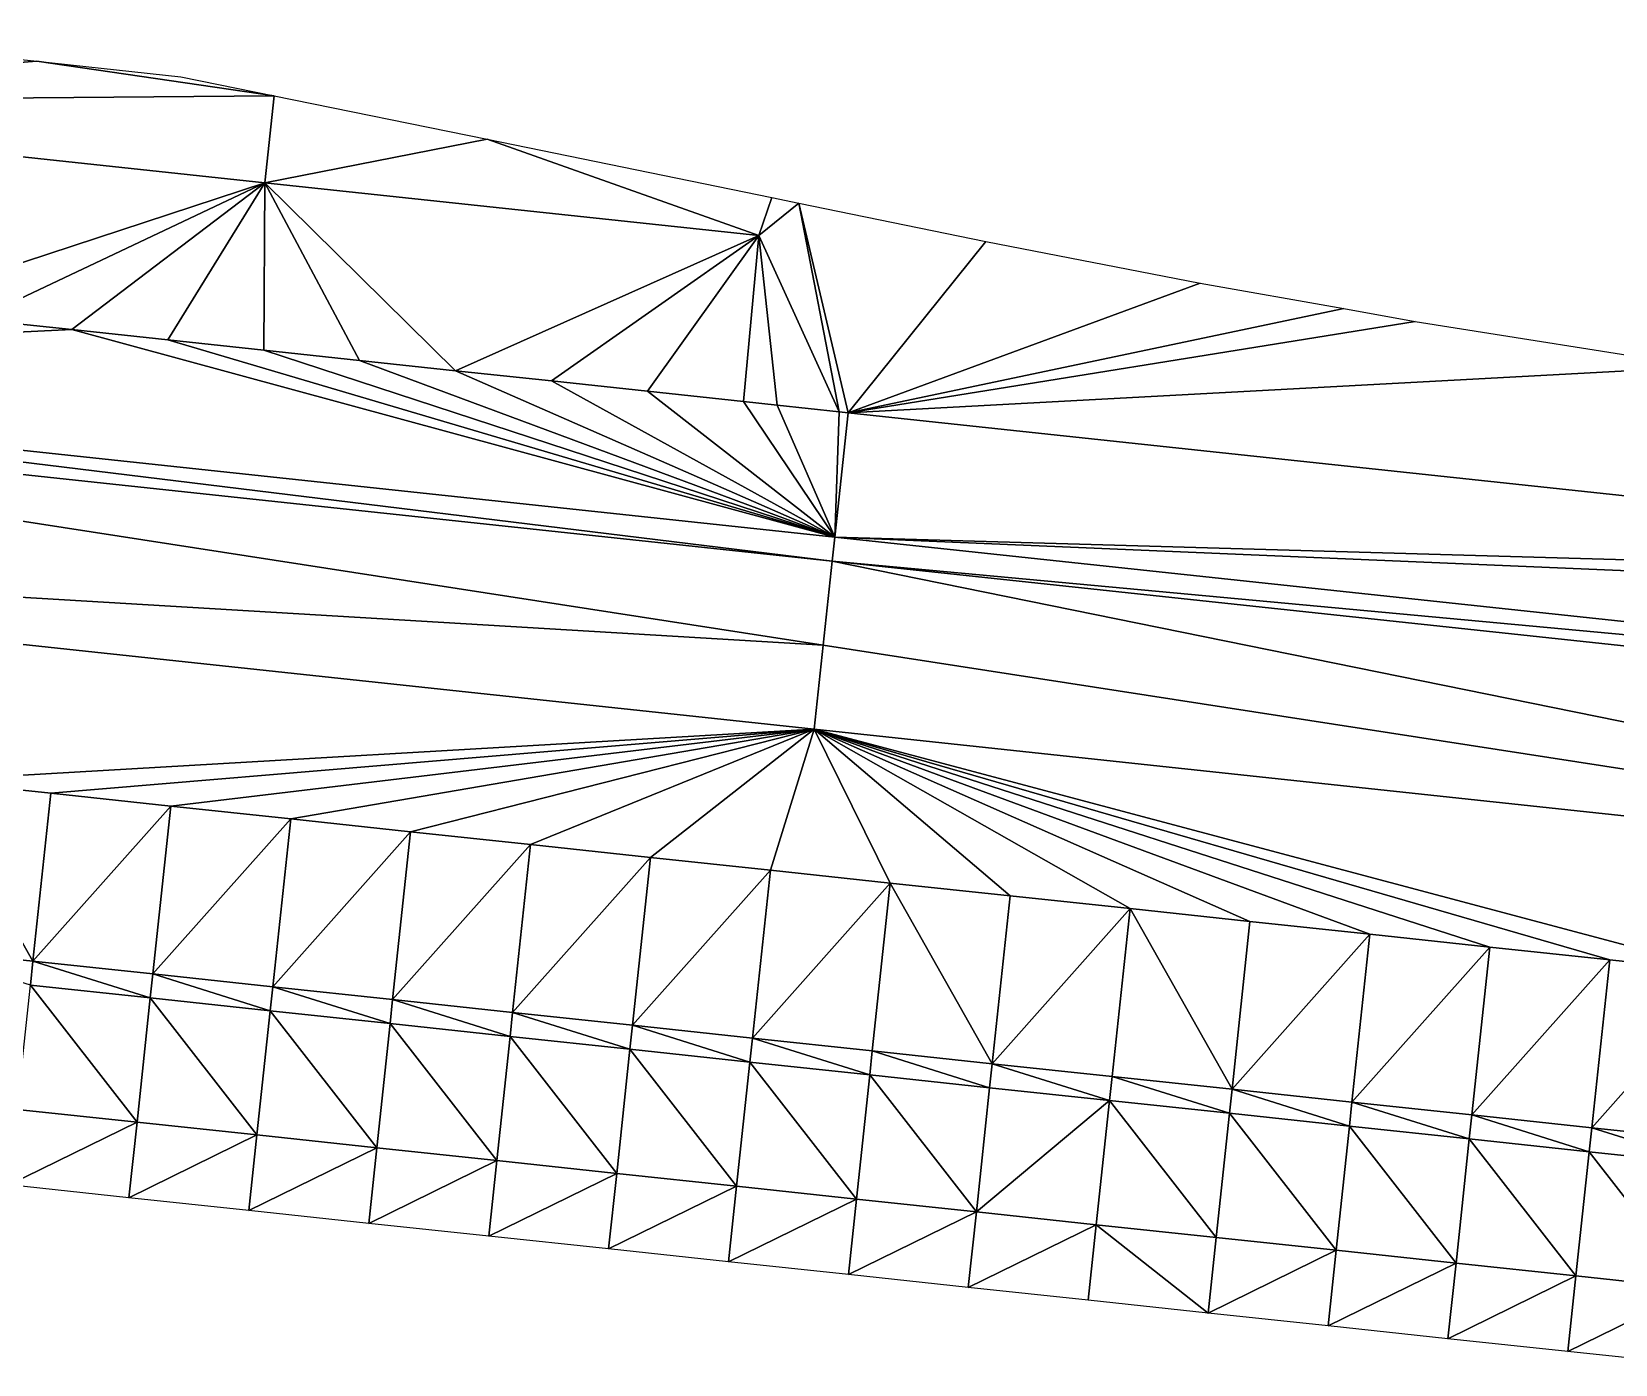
# Model space of a CAD drawing. Header units: millimetres. Extents: x 236046 to 236475, y 140480 to 140633.
# Drawn here: x 236276.7 to 236309.53, y 140526.45 to 140554.08 of the extents above; entities that cross this region are included whole.
import ezdxf

# ---------------------------------------------------------------- set-up
doc = ezdxf.new("R2010")
doc.units = ezdxf.units.MM
doc.layers.add('pas de calque', color=7, linetype='Continuous')

msp = doc.modelspace()

# ---------------------------------------------------------------- linework, layer by layer
at = {"layer": 'pas de calque'}
for points in [[(236265.929, 140552.614, 75.804), (236271.063, 140554.076, 75.764), (236276.804, 140553.462, 75.835), (236265.929, 140552.614, 75.804)], [(236276.804, 140553.462, 75.835), (236281.722, 140552.743, 75.906), (236265.929, 140552.614, 75.804), (236276.804, 140553.462, 75.835)], [(236281.722, 140552.743, 75.906), (236276.804, 140553.462, 75.835), (236279.791, 140553.142, 75.878), (236281.722, 140552.743, 75.906)], [(236281.529, 140550.945, 75.942), (236265.929, 140552.614, 75.804), (236281.722, 140552.743, 75.906), (236281.529, 140550.945, 75.942)], [(236273.554, 140548.324, 75.79), (236265.929, 140552.614, 75.804), (236281.529, 140550.945, 75.942), (236273.554, 140548.324, 75.79)], [(236281.529, 140550.945, 75.942), (236281.722, 140552.743, 75.906), (236286.139, 140551.847, 75.954), (236281.529, 140550.945, 75.942)], [(236286.139, 140551.847, 75.954), (236291.771, 140549.849, 76.033), (236281.529, 140550.945, 75.942), (236286.139, 140551.847, 75.954)], [(236292.046, 140550.641, 76.019), (236291.771, 140549.849, 76.033), (236286.139, 140551.847, 75.954), (236292.046, 140550.641, 76.019)], [(236273.554, 140548.324, 75.79), (236281.529, 140550.945, 75.942), (236275.543, 140548.112, 75.808), (236273.554, 140548.324, 75.79)], [(236275.543, 140548.112, 75.808), (236281.529, 140550.945, 75.942), (236277.531, 140547.899, 75.826), (236275.543, 140548.112, 75.808)], [(236279.52, 140547.686, 75.843), (236277.531, 140547.899, 75.826), (236281.529, 140550.945, 75.942), (236279.52, 140547.686, 75.843)], [(236281.529, 140550.945, 75.942), (236281.509, 140547.473, 75.861), (236279.52, 140547.686, 75.843), (236281.529, 140550.945, 75.942)], [(236281.529, 140550.945, 75.942), (236283.497, 140547.261, 75.879), (236281.509, 140547.473, 75.861), (236281.529, 140550.945, 75.942)], [(236291.771, 140549.849, 76.033), (236285.486, 140547.048, 75.896), (236281.529, 140550.945, 75.942), (236291.771, 140549.849, 76.033)], [(236285.486, 140547.048, 75.896), (236283.497, 140547.261, 75.879), (236281.529, 140550.945, 75.942), (236285.486, 140547.048, 75.896)], [(236292.601, 140550.518, 76.025), (236291.771, 140549.849, 76.033), (236292.046, 140550.641, 76.019), (236292.601, 140550.518, 76.025)], [(236293.44, 140546.197, 75.967), (236291.771, 140549.849, 76.033), (236292.601, 140550.518, 76.025), (236293.44, 140546.197, 75.967)], [(236292.601, 140550.518, 76.025), (236296.479, 140549.728, 76.066), (236293.622, 140546.177, 75.969), (236292.601, 140550.518, 76.025)], [(236293.44, 140546.197, 75.967), (236292.601, 140550.518, 76.025), (236293.622, 140546.177, 75.969), (236293.44, 140546.197, 75.967)], [(236287.474, 140546.835, 75.914), (236285.486, 140547.048, 75.896), (236291.771, 140549.849, 76.033), (236287.474, 140546.835, 75.914)], [(236291.771, 140549.849, 76.033), (236289.463, 140546.622, 75.932), (236287.474, 140546.835, 75.914), (236291.771, 140549.849, 76.033)], [(236289.463, 140546.622, 75.932), (236291.771, 140549.849, 76.033), (236291.452, 140546.41, 75.95), (236289.463, 140546.622, 75.932)], [(236292.154, 140546.335, 75.956), (236291.452, 140546.41, 75.95), (236291.771, 140549.849, 76.033), (236292.154, 140546.335, 75.956)], [(236291.771, 140549.849, 76.033), (236293.44, 140546.197, 75.967), (236292.154, 140546.335, 75.956), (236291.771, 140549.849, 76.033)], [(236296.479, 140549.728, 76.066), (236300.921, 140548.865, 76.114), (236293.622, 140546.177, 75.969), (236296.479, 140549.728, 76.066)], [(236303.901, 140548.334, 76.146), (236293.622, 140546.177, 75.969), (236300.921, 140548.865, 76.114), (236303.901, 140548.334, 76.146)], [(236305.383, 140548.07, 76.16), (236293.622, 140546.177, 75.969), (236303.901, 140548.334, 76.146), (236305.383, 140548.07, 76.16)], [(236260.763, 140547.083, 75.614), (236275.543, 140548.112, 75.808), (236277.531, 140547.899, 75.826), (236260.763, 140547.083, 75.614)], [(236277.531, 140547.899, 75.826), (236293.346, 140543.597, 75.904), (236260.763, 140547.083, 75.614), (236277.531, 140547.899, 75.826)], [(236277.531, 140547.899, 75.826), (236279.52, 140547.686, 75.843), (236293.346, 140543.597, 75.904), (236277.531, 140547.899, 75.826)], [(236311.315, 140547.127, 76.22), (236293.622, 140546.177, 75.969), (236305.383, 140548.07, 76.16), (236311.315, 140547.127, 76.22)], [(236279.52, 140547.686, 75.843), (236281.509, 140547.473, 75.861), (236293.346, 140543.597, 75.904), (236279.52, 140547.686, 75.843)], [(236283.497, 140547.261, 75.879), (236293.346, 140543.597, 75.904), (236281.509, 140547.473, 75.861), (236283.497, 140547.261, 75.879)], [(236285.486, 140547.048, 75.896), (236293.346, 140543.597, 75.904), (236283.497, 140547.261, 75.879), (236285.486, 140547.048, 75.896)], [(236256.232, 140547.065, 75.574), (236293.107, 140541.358, 75.948), (236255.86, 140543.584, 75.662), (236256.232, 140547.065, 75.574)], [(236256.232, 140547.065, 75.574), (236260.763, 140547.083, 75.614), (236293.293, 140543.1, 75.904), (236256.232, 140547.065, 75.574)], [(236256.232, 140547.065, 75.574), (236293.293, 140543.1, 75.904), (236293.107, 140541.358, 75.948), (236256.232, 140547.065, 75.574)], [(236293.293, 140543.1, 75.904), (236260.763, 140547.083, 75.614), (236293.346, 140543.597, 75.904), (236293.293, 140543.1, 75.904)], [(236285.486, 140547.048, 75.896), (236287.474, 140546.835, 75.914), (236293.346, 140543.597, 75.904), (236285.486, 140547.048, 75.896)], [(236326.678, 140542.641, 76.263), (236293.622, 140546.177, 75.969), (236311.315, 140547.127, 76.22), (236326.678, 140542.641, 76.263)], [(236287.474, 140546.835, 75.914), (236289.463, 140546.622, 75.932), (236293.346, 140543.597, 75.904), (236287.474, 140546.835, 75.914)], [(236291.452, 140546.41, 75.95), (236293.346, 140543.597, 75.904), (236289.463, 140546.622, 75.932), (236291.452, 140546.41, 75.95)], [(236291.452, 140546.41, 75.95), (236292.154, 140546.335, 75.956), (236293.346, 140543.597, 75.904), (236291.452, 140546.41, 75.95)], [(236292.154, 140546.335, 75.956), (236293.44, 140546.197, 75.967), (236293.346, 140543.597, 75.904), (236292.154, 140546.335, 75.956)], [(236293.44, 140546.197, 75.967), (236293.622, 140546.177, 75.969), (236293.346, 140543.597, 75.904), (236293.44, 140546.197, 75.967)], [(236326.678, 140542.641, 76.263), (236293.346, 140543.597, 75.904), (236293.622, 140546.177, 75.969), (236326.678, 140542.641, 76.263)], [(236255.86, 140543.584, 75.662), (236292.92, 140539.618, 75.991), (236274.611, 140538.552, 75.678), (236255.86, 140543.584, 75.662)], [(236292.92, 140539.618, 75.991), (236255.86, 140543.584, 75.662), (236293.107, 140541.358, 75.948), (236292.92, 140539.618, 75.991)], [(236293.293, 140543.1, 75.904), (236293.346, 140543.597, 75.904), (236328.973, 140539.786, 76.221), (236293.293, 140543.1, 75.904)], [(236327.06, 140542.166, 76.256), (236293.346, 140543.597, 75.904), (236326.678, 140542.641, 76.263), (236327.06, 140542.166, 76.256)], [(236327.06, 140542.166, 76.256), (236328.973, 140539.786, 76.221), (236293.346, 140543.597, 75.904), (236327.06, 140542.166, 76.256)], [(236329.981, 140535.652, 76.321), (236293.107, 140541.358, 75.948), (236293.293, 140543.1, 75.904), (236329.981, 140535.652, 76.321)], [(236293.293, 140543.1, 75.904), (236333.536, 140538.795, 76.262), (236329.981, 140535.652, 76.321), (236293.293, 140543.1, 75.904)], [(236333.536, 140538.795, 76.262), (236293.293, 140543.1, 75.904), (236328.973, 140539.786, 76.221), (236333.536, 140538.795, 76.262)], [(236293.107, 140541.358, 75.948), (236329.981, 140535.652, 76.321), (236292.92, 140539.618, 75.991), (236293.107, 140541.358, 75.948)], [(236292.92, 140539.618, 75.991), (236277.097, 140538.287, 75.71), (236274.611, 140538.552, 75.678), (236292.92, 140539.618, 75.991)], [(236292.92, 140539.618, 75.991), (236279.583, 140538.021, 75.742), (236277.097, 140538.287, 75.71), (236292.92, 140539.618, 75.991)], [(236279.583, 140538.021, 75.742), (236292.92, 140539.618, 75.991), (236282.068, 140537.755, 75.774), (236279.583, 140538.021, 75.742)], [(236292.92, 140539.618, 75.991), (236284.554, 140537.49, 75.805), (236282.068, 140537.755, 75.774), (236292.92, 140539.618, 75.991)], [(236284.554, 140537.49, 75.805), (236292.92, 140539.618, 75.991), (236287.04, 140537.224, 75.837), (236284.554, 140537.49, 75.805)], [(236287.04, 140537.224, 75.837), (236292.92, 140539.618, 75.991), (236289.526, 140536.958, 75.869), (236287.04, 140537.224, 75.837)], [(236292.012, 140536.693, 75.901), (236289.526, 140536.958, 75.869), (236292.92, 140539.618, 75.991), (236292.012, 140536.693, 75.901)], [(236292.92, 140539.618, 75.991), (236294.498, 140536.427, 75.933), (236292.012, 140536.693, 75.901), (236292.92, 140539.618, 75.991)], [(236294.498, 140536.427, 75.933), (236292.92, 140539.618, 75.991), (236296.984, 140536.161, 75.965), (236294.498, 140536.427, 75.933)], [(236292.92, 140539.618, 75.991), (236299.469, 140535.896, 75.997), (236296.984, 140536.161, 75.965), (236292.92, 140539.618, 75.991)], [(236299.469, 140535.896, 75.997), (236292.92, 140539.618, 75.991), (236301.955, 140535.63, 76.028), (236299.469, 140535.896, 75.997)], [(236292.92, 140539.618, 75.991), (236304.441, 140535.364, 76.06), (236301.955, 140535.63, 76.028), (236292.92, 140539.618, 75.991)], [(236292.92, 140539.618, 75.991), (236306.927, 140535.099, 76.092), (236304.441, 140535.364, 76.06), (236292.92, 140539.618, 75.991)], [(236292.92, 140539.618, 75.991), (236309.413, 140534.833, 76.124), (236306.927, 140535.099, 76.092), (236292.92, 140539.618, 75.991)], [(236309.413, 140534.833, 76.124), (236292.92, 140539.618, 75.991), (236311.899, 140534.567, 76.156), (236309.413, 140534.833, 76.124)], [(236311.899, 140534.567, 76.156), (236292.92, 140539.618, 75.991), (236329.981, 140535.652, 76.321), (236311.899, 140534.567, 76.156)], [(236274.239, 140535.072, 75.765), (236274.611, 140538.552, 75.678), (236276.725, 140534.807, 75.797), (236274.239, 140535.072, 75.765)], [(236274.611, 140538.552, 75.678), (236277.097, 140538.287, 75.71), (236276.725, 140534.807, 75.797), (236274.611, 140538.552, 75.678)], [(236276.725, 140534.807, 75.797), (236277.097, 140538.287, 75.71), (236279.583, 140538.021, 75.742), (236276.725, 140534.807, 75.797)], [(236279.211, 140534.541, 75.829), (236276.725, 140534.807, 75.797), (236279.583, 140538.021, 75.742), (236279.211, 140534.541, 75.829)], [(236282.068, 140537.755, 75.774), (236279.211, 140534.541, 75.829), (236279.583, 140538.021, 75.742), (236282.068, 140537.755, 75.774)], [(236282.068, 140537.755, 75.774), (236281.697, 140534.275, 75.861), (236279.211, 140534.541, 75.829), (236282.068, 140537.755, 75.774)], [(236282.068, 140537.755, 75.774), (236284.554, 140537.49, 75.805), (236281.697, 140534.275, 75.861), (236282.068, 140537.755, 75.774)], [(236281.697, 140534.275, 75.861), (236284.554, 140537.49, 75.805), (236284.182, 140534.01, 75.893), (236281.697, 140534.275, 75.861)], [(236284.554, 140537.49, 75.805), (236287.04, 140537.224, 75.837), (236284.182, 140534.01, 75.893), (236284.554, 140537.49, 75.805)], [(236284.182, 140534.01, 75.893), (236287.04, 140537.224, 75.837), (236286.668, 140533.744, 75.925), (236284.182, 140534.01, 75.893)], [(236287.04, 140537.224, 75.837), (236289.526, 140536.958, 75.869), (236286.668, 140533.744, 75.925), (236287.04, 140537.224, 75.837)], [(236289.154, 140533.478, 75.957), (236286.668, 140533.744, 75.925), (236289.526, 140536.958, 75.869), (236289.154, 140533.478, 75.957)], [(236289.526, 140536.958, 75.869), (236292.012, 140536.693, 75.901), (236289.154, 140533.478, 75.957), (236289.526, 140536.958, 75.869)], [(236292.012, 140536.693, 75.901), (236291.64, 140533.213, 75.988), (236289.154, 140533.478, 75.957), (236292.012, 140536.693, 75.901)], [(236291.64, 140533.213, 75.988), (236292.012, 140536.693, 75.901), (236294.498, 140536.427, 75.933), (236291.64, 140533.213, 75.988)], [(236291.64, 140533.213, 75.988), (236294.498, 140536.427, 75.933), (236294.126, 140532.947, 76.02), (236291.64, 140533.213, 75.988)], [(236296.612, 140532.681, 76.052), (236294.126, 140532.947, 76.02), (236294.498, 140536.427, 75.933), (236296.612, 140532.681, 76.052)], [(236296.984, 140536.161, 75.965), (236296.612, 140532.681, 76.052), (236294.498, 140536.427, 75.933), (236296.984, 140536.161, 75.965)], [(236296.984, 140536.161, 75.965), (236299.469, 140535.896, 75.997), (236296.612, 140532.681, 76.052), (236296.984, 140536.161, 75.965)], [(236296.612, 140532.681, 76.052), (236299.469, 140535.896, 75.997), (236299.097, 140532.416, 76.084), (236296.612, 140532.681, 76.052)], [(236299.469, 140535.896, 75.997), (236301.583, 140532.15, 76.116), (236299.097, 140532.416, 76.084), (236299.469, 140535.896, 75.997)], [(236301.955, 140535.63, 76.028), (236301.583, 140532.15, 76.116), (236299.469, 140535.896, 75.997), (236301.955, 140535.63, 76.028)], [(236304.441, 140535.364, 76.06), (236301.583, 140532.15, 76.116), (236301.955, 140535.63, 76.028), (236304.441, 140535.364, 76.06)], [(236276.725, 140534.807, 75.797), (236276.672, 140534.309, 75.797), (236274.239, 140535.072, 75.765), (236276.725, 140534.807, 75.797)], [(236304.441, 140535.364, 76.06), (236304.069, 140531.884, 76.148), (236301.583, 140532.15, 76.116), (236304.441, 140535.364, 76.06)], [(236304.069, 140531.884, 76.148), (236304.441, 140535.364, 76.06), (236306.927, 140535.099, 76.092), (236304.069, 140531.884, 76.148)], [(236306.927, 140535.099, 76.092), (236306.555, 140531.619, 76.18), (236304.069, 140531.884, 76.148), (236306.927, 140535.099, 76.092)], [(236306.555, 140531.619, 76.18), (236306.927, 140535.099, 76.092), (236309.413, 140534.833, 76.124), (236306.555, 140531.619, 76.18)], [(236279.158, 140534.044, 75.829), (236276.672, 140534.309, 75.797), (236276.725, 140534.807, 75.797), (236279.158, 140534.044, 75.829)], [(236279.158, 140534.044, 75.829), (236276.725, 140534.807, 75.797), (236279.211, 140534.541, 75.829), (236279.158, 140534.044, 75.829)], [(236309.041, 140531.353, 76.212), (236306.555, 140531.619, 76.18), (236309.413, 140534.833, 76.124), (236309.041, 140531.353, 76.212)], [(236309.041, 140531.353, 76.212), (236309.413, 140534.833, 76.124), (236311.899, 140534.567, 76.156), (236309.041, 140531.353, 76.212)], [(236281.643, 140533.778, 75.861), (236279.158, 140534.044, 75.829), (236279.211, 140534.541, 75.829), (236281.643, 140533.778, 75.861)], [(236281.643, 140533.778, 75.861), (236279.211, 140534.541, 75.829), (236281.697, 140534.275, 75.861), (236281.643, 140533.778, 75.861)], [(236309.041, 140531.353, 76.212), (236311.899, 140534.567, 76.156), (236311.527, 140531.087, 76.243), (236309.041, 140531.353, 76.212)], [(236276.397, 140531.734, 75.862), (236276.672, 140534.309, 75.797), (236278.882, 140531.468, 75.894), (236276.397, 140531.734, 75.862)], [(236278.882, 140531.468, 75.894), (236276.672, 140534.309, 75.797), (236279.158, 140534.044, 75.829), (236278.882, 140531.468, 75.894)], [(236281.697, 140534.275, 75.861), (236284.129, 140533.512, 75.893), (236281.643, 140533.778, 75.861), (236281.697, 140534.275, 75.861)], [(236281.697, 140534.275, 75.861), (236284.182, 140534.01, 75.893), (236284.129, 140533.512, 75.893), (236281.697, 140534.275, 75.861)], [(236278.882, 140531.468, 75.894), (236279.158, 140534.044, 75.829), (236281.368, 140531.203, 75.926), (236278.882, 140531.468, 75.894)], [(236279.158, 140534.044, 75.829), (236281.643, 140533.778, 75.861), (236281.368, 140531.203, 75.926), (236279.158, 140534.044, 75.829)], [(236283.854, 140530.937, 75.958), (236281.368, 140531.203, 75.926), (236281.643, 140533.778, 75.861), (236283.854, 140530.937, 75.958)], [(236283.854, 140530.937, 75.958), (236281.643, 140533.778, 75.861), (236284.129, 140533.512, 75.893), (236283.854, 140530.937, 75.958)], [(236286.615, 140533.247, 75.925), (236284.129, 140533.512, 75.893), (236284.182, 140534.01, 75.893), (236286.615, 140533.247, 75.925)], [(236284.182, 140534.01, 75.893), (236286.668, 140533.744, 75.925), (236286.615, 140533.247, 75.925), (236284.182, 140534.01, 75.893)], [(236283.854, 140530.937, 75.958), (236284.129, 140533.512, 75.893), (236286.34, 140530.671, 75.989), (236283.854, 140530.937, 75.958)], [(236286.615, 140533.247, 75.925), (236286.34, 140530.671, 75.989), (236284.129, 140533.512, 75.893), (236286.615, 140533.247, 75.925)], [(236286.668, 140533.744, 75.925), (236289.101, 140532.981, 75.957), (236286.615, 140533.247, 75.925), (236286.668, 140533.744, 75.925)], [(236289.101, 140532.981, 75.957), (236286.668, 140533.744, 75.925), (236289.154, 140533.478, 75.957), (236289.101, 140532.981, 75.957)], [(236289.101, 140532.981, 75.957), (236289.154, 140533.478, 75.957), (236291.587, 140532.715, 75.988), (236289.101, 140532.981, 75.957)], [(236291.64, 140533.213, 75.988), (236291.587, 140532.715, 75.988), (236289.154, 140533.478, 75.957), (236291.64, 140533.213, 75.988)], [(236286.34, 140530.671, 75.989), (236286.615, 140533.247, 75.925), (236288.826, 140530.406, 76.021), (236286.34, 140530.671, 75.989)], [(236288.826, 140530.406, 76.021), (236286.615, 140533.247, 75.925), (236289.101, 140532.981, 75.957), (236288.826, 140530.406, 76.021)], [(236291.64, 140533.213, 75.988), (236294.073, 140532.45, 76.02), (236291.587, 140532.715, 75.988), (236291.64, 140533.213, 75.988)], [(236291.64, 140533.213, 75.988), (236294.126, 140532.947, 76.02), (236294.073, 140532.45, 76.02), (236291.64, 140533.213, 75.988)], [(236289.101, 140532.981, 75.957), (236291.312, 140530.14, 76.053), (236288.826, 140530.406, 76.021), (236289.101, 140532.981, 75.957)], [(236289.101, 140532.981, 75.957), (236291.587, 140532.715, 75.988), (236291.312, 140530.14, 76.053), (236289.101, 140532.981, 75.957)], [(236296.558, 140532.184, 76.052), (236294.073, 140532.45, 76.02), (236294.126, 140532.947, 76.02), (236296.558, 140532.184, 76.052)], [(236296.612, 140532.681, 76.052), (236296.558, 140532.184, 76.052), (236294.126, 140532.947, 76.02), (236296.612, 140532.681, 76.052)], [(236291.312, 140530.14, 76.053), (236291.587, 140532.715, 75.988), (236293.797, 140529.874, 76.085), (236291.312, 140530.14, 76.053)], [(236291.587, 140532.715, 75.988), (236294.073, 140532.45, 76.02), (236293.797, 140529.874, 76.085), (236291.587, 140532.715, 75.988)], [(236294.073, 140532.45, 76.02), (236296.283, 140529.609, 76.117), (236293.797, 140529.874, 76.085), (236294.073, 140532.45, 76.02)], [(236296.283, 140529.609, 76.117), (236294.073, 140532.45, 76.02), (236296.558, 140532.184, 76.052), (236296.283, 140529.609, 76.117)], [(236296.612, 140532.681, 76.052), (236299.044, 140531.918, 76.084), (236296.558, 140532.184, 76.052), (236296.612, 140532.681, 76.052)], [(236296.612, 140532.681, 76.052), (236299.097, 140532.416, 76.084), (236299.044, 140531.918, 76.084), (236296.612, 140532.681, 76.052)], [(236299.044, 140531.918, 76.084), (236296.283, 140529.609, 76.117), (236296.558, 140532.184, 76.052), (236299.044, 140531.918, 76.084)], [(236299.044, 140531.918, 76.084), (236299.097, 140532.416, 76.084), (236301.53, 140531.653, 76.116), (236299.044, 140531.918, 76.084)], [(236299.097, 140532.416, 76.084), (236301.583, 140532.15, 76.116), (236301.53, 140531.653, 76.116), (236299.097, 140532.416, 76.084)], [(236304.016, 140531.387, 76.148), (236301.53, 140531.653, 76.116), (236301.583, 140532.15, 76.116), (236304.016, 140531.387, 76.148)], [(236304.016, 140531.387, 76.148), (236301.583, 140532.15, 76.116), (236304.069, 140531.884, 76.148), (236304.016, 140531.387, 76.148)], [(236296.283, 140529.609, 76.117), (236299.044, 140531.918, 76.084), (236298.769, 140529.343, 76.149), (236296.283, 140529.609, 76.117)], [(236301.255, 140529.077, 76.181), (236298.769, 140529.343, 76.149), (236299.044, 140531.918, 76.084), (236301.255, 140529.077, 76.181)], [(236299.044, 140531.918, 76.084), (236301.53, 140531.653, 76.116), (236301.255, 140529.077, 76.181), (236299.044, 140531.918, 76.084)], [(236306.502, 140531.121, 76.18), (236304.016, 140531.387, 76.148), (236304.069, 140531.884, 76.148), (236306.502, 140531.121, 76.18)], [(236306.502, 140531.121, 76.18), (236304.069, 140531.884, 76.148), (236306.555, 140531.619, 76.18), (236306.502, 140531.121, 76.18)], [(236278.882, 140531.468, 75.894), (236276.229, 140530.168, 76.044), (236276.397, 140531.734, 75.862), (236278.882, 140531.468, 75.894)], [(236278.715, 140529.902, 76.075), (236276.229, 140530.168, 76.044), (236278.882, 140531.468, 75.894), (236278.715, 140529.902, 76.075)], [(236281.368, 140531.203, 75.926), (236278.715, 140529.902, 76.075), (236278.882, 140531.468, 75.894), (236281.368, 140531.203, 75.926)], [(236303.741, 140528.812, 76.213), (236301.255, 140529.077, 76.181), (236301.53, 140531.653, 76.116), (236303.741, 140528.812, 76.213)], [(236301.53, 140531.653, 76.116), (236304.016, 140531.387, 76.148), (236303.741, 140528.812, 76.213), (236301.53, 140531.653, 76.116)], [(236308.988, 140530.856, 76.212), (236306.502, 140531.121, 76.18), (236306.555, 140531.619, 76.18), (236308.988, 140530.856, 76.212)], [(236308.988, 140530.856, 76.212), (236306.555, 140531.619, 76.18), (236309.041, 140531.353, 76.212), (236308.988, 140530.856, 76.212)], [(236278.715, 140529.902, 76.075), (236281.368, 140531.203, 75.926), (236281.201, 140529.637, 76.107), (236278.715, 140529.902, 76.075)], [(236281.201, 140529.637, 76.107), (236281.368, 140531.203, 75.926), (236283.854, 140530.937, 75.958), (236281.201, 140529.637, 76.107)], [(236304.016, 140531.387, 76.148), (236306.227, 140528.546, 76.244), (236303.741, 140528.812, 76.213), (236304.016, 140531.387, 76.148)], [(236304.016, 140531.387, 76.148), (236306.502, 140531.121, 76.18), (236306.227, 140528.546, 76.244), (236304.016, 140531.387, 76.148)], [(236311.474, 140530.59, 76.243), (236308.988, 140530.856, 76.212), (236309.041, 140531.353, 76.212), (236311.474, 140530.59, 76.243)], [(236309.041, 140531.353, 76.212), (236311.527, 140531.087, 76.243), (236311.474, 140530.59, 76.243), (236309.041, 140531.353, 76.212)], [(236283.854, 140530.937, 75.958), (236283.687, 140529.371, 76.139), (236281.201, 140529.637, 76.107), (236283.854, 140530.937, 75.958)], [(236283.854, 140530.937, 75.958), (236286.34, 140530.671, 75.989), (236283.687, 140529.371, 76.139), (236283.854, 140530.937, 75.958)], [(236306.227, 140528.546, 76.244), (236306.502, 140531.121, 76.18), (236308.712, 140528.28, 76.276), (236306.227, 140528.546, 76.244)], [(236308.988, 140530.856, 76.212), (236308.712, 140528.28, 76.276), (236306.502, 140531.121, 76.18), (236308.988, 140530.856, 76.212)], [(236308.712, 140528.28, 76.276), (236308.988, 140530.856, 76.212), (236311.198, 140528.015, 76.308), (236308.712, 140528.28, 76.276)], [(236311.474, 140530.59, 76.243), (236311.198, 140528.015, 76.308), (236308.988, 140530.856, 76.212), (236311.474, 140530.59, 76.243)], [(236286.173, 140529.105, 76.171), (236283.687, 140529.371, 76.139), (236286.34, 140530.671, 75.989), (236286.173, 140529.105, 76.171)], [(236286.34, 140530.671, 75.989), (236288.826, 140530.406, 76.021), (236286.173, 140529.105, 76.171), (236286.34, 140530.671, 75.989)], [(236288.658, 140528.84, 76.203), (236286.173, 140529.105, 76.171), (236288.826, 140530.406, 76.021), (236288.658, 140528.84, 76.203)], [(236291.312, 140530.14, 76.053), (236288.658, 140528.84, 76.203), (236288.826, 140530.406, 76.021), (236291.312, 140530.14, 76.053)], [(236288.658, 140528.84, 76.203), (236291.312, 140530.14, 76.053), (236291.144, 140528.574, 76.235), (236288.658, 140528.84, 76.203)], [(236291.144, 140528.574, 76.235), (236291.312, 140530.14, 76.053), (236293.797, 140529.874, 76.085), (236291.144, 140528.574, 76.235)], [(236291.144, 140528.574, 76.235), (236293.797, 140529.874, 76.085), (236293.63, 140528.308, 76.267), (236291.144, 140528.574, 76.235)], [(236293.63, 140528.308, 76.267), (236293.797, 140529.874, 76.085), (236296.283, 140529.609, 76.117), (236293.63, 140528.308, 76.267)], [(236296.283, 140529.609, 76.117), (236296.116, 140528.043, 76.298), (236293.63, 140528.308, 76.267), (236296.283, 140529.609, 76.117)], [(236298.769, 140529.343, 76.149), (236296.116, 140528.043, 76.298), (236296.283, 140529.609, 76.117), (236298.769, 140529.343, 76.149)], [(236296.116, 140528.043, 76.298), (236298.769, 140529.343, 76.149), (236298.602, 140527.777, 76.33), (236296.116, 140528.043, 76.298)], [(236301.088, 140527.511, 76.362), (236298.602, 140527.777, 76.33), (236298.769, 140529.343, 76.149), (236301.088, 140527.511, 76.362)], [(236298.769, 140529.343, 76.149), (236301.255, 140529.077, 76.181), (236301.088, 140527.511, 76.362), (236298.769, 140529.343, 76.149)], [(236301.255, 140529.077, 76.181), (236303.741, 140528.812, 76.213), (236301.088, 140527.511, 76.362), (236301.255, 140529.077, 76.181)], [(236303.573, 140527.246, 76.394), (236301.088, 140527.511, 76.362), (236303.741, 140528.812, 76.213), (236303.573, 140527.246, 76.394)], [(236303.573, 140527.246, 76.394), (236303.741, 140528.812, 76.213), (236306.227, 140528.546, 76.244), (236303.573, 140527.246, 76.394)], [(236303.573, 140527.246, 76.394), (236306.227, 140528.546, 76.244), (236306.059, 140526.98, 76.426), (236303.573, 140527.246, 76.394)], [(236306.059, 140526.98, 76.426), (236306.227, 140528.546, 76.244), (236308.712, 140528.28, 76.276), (236306.059, 140526.98, 76.426)], [(236306.059, 140526.98, 76.426), (236308.712, 140528.28, 76.276), (236308.545, 140526.714, 76.458), (236306.059, 140526.98, 76.426)], [(236308.712, 140528.28, 76.276), (236311.198, 140528.015, 76.308), (236308.545, 140526.714, 76.458), (236308.712, 140528.28, 76.276)], [(236308.545, 140526.714, 76.458), (236311.198, 140528.015, 76.308), (236311.031, 140526.449, 76.49), (236308.545, 140526.714, 76.458)]]:
    msp.add_3dface(points, dxfattribs=at)

doc.saveas('drawing.dxf')
